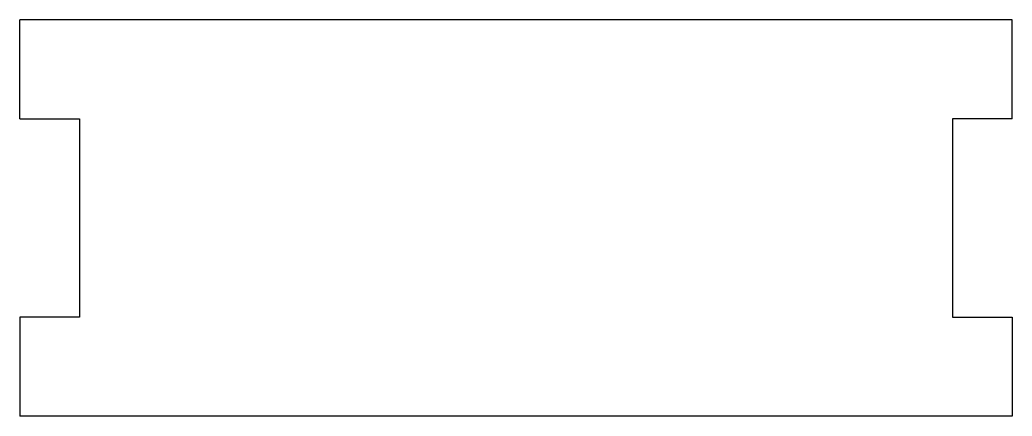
# Model space of a CAD drawing. Header units: millimetres. Extents: x -3.7 to 46.3, y 3.6 to 23.6.
import ezdxf

# ---------------------------------------------------------------- set-up
doc = ezdxf.new("R2010")
doc.units = ezdxf.units.MM
doc.layers.add('Corte exterior', color=1, linetype='Continuous', true_color=0xff0000)

msp = doc.modelspace()

# ---------------------------------------------------------------- linework, layer by layer
at = {"layer": 'Corte exterior'}
for p, q in [((46.261568, 23.564832), (-3.738432, 23.564832)), ((-3.738432, 18.564832), (-3.738432, 23.564832)), ((46.261568, 18.564832), (46.261568, 23.564832)), ((-3.738432, 18.564832), (-0.738432, 18.564832)), ((-0.738432, 18.564832), (-0.738432, 8.564832)), ((46.261568, 18.564832), (43.261568, 18.564832)), ((43.261568, 18.564832), (43.261568, 8.564832)), ((-0.738432, 8.564832), (-3.738432, 8.564832)), ((-3.738432, 8.564832), (-3.738432, 3.564832)), ((43.261568, 8.564832), (46.261568, 8.564832)), ((46.261568, 8.564832), (46.261568, 3.564832)), ((46.261568, 3.564832), (-3.738432, 3.564832))]:
    msp.add_line(p, q, dxfattribs=at)

doc.saveas('drawing.dxf')
